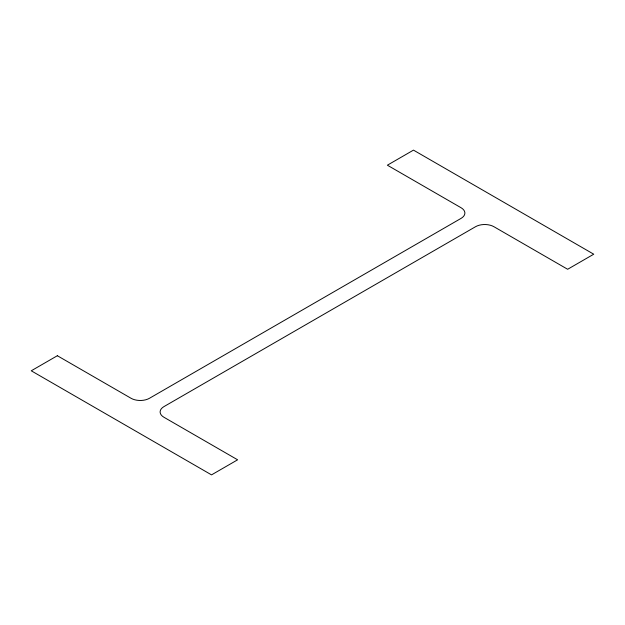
<?xml version="1.0" encoding="UTF-8"?>
<svg xmlns="http://www.w3.org/2000/svg" width="625" height="625" viewBox="0 0 625 625"><rect width="100%" height="100%" fill="white"/><g stroke="black" fill="none" stroke-linecap="round" stroke-linejoin="round"><path stroke-width="0.94" d="M57.352 355.727L31.25 370.797L211.523 474.875L237.625 459.805L163.922 417.25A13.016 7.516 0 0 1 163.922 406.625L475.531 226.719A13.016 7.516 0 0 1 493.938 226.719L567.648 269.273L593.75 254.203L413.477 150.125L387.375 165.195L461.078 207.75A13.016 7.516 0 0 1 461.078 218.375L149.469 398.281A13.016 7.516 0 0 1 131.062 398.281L57.352 355.727"/></g></svg>
